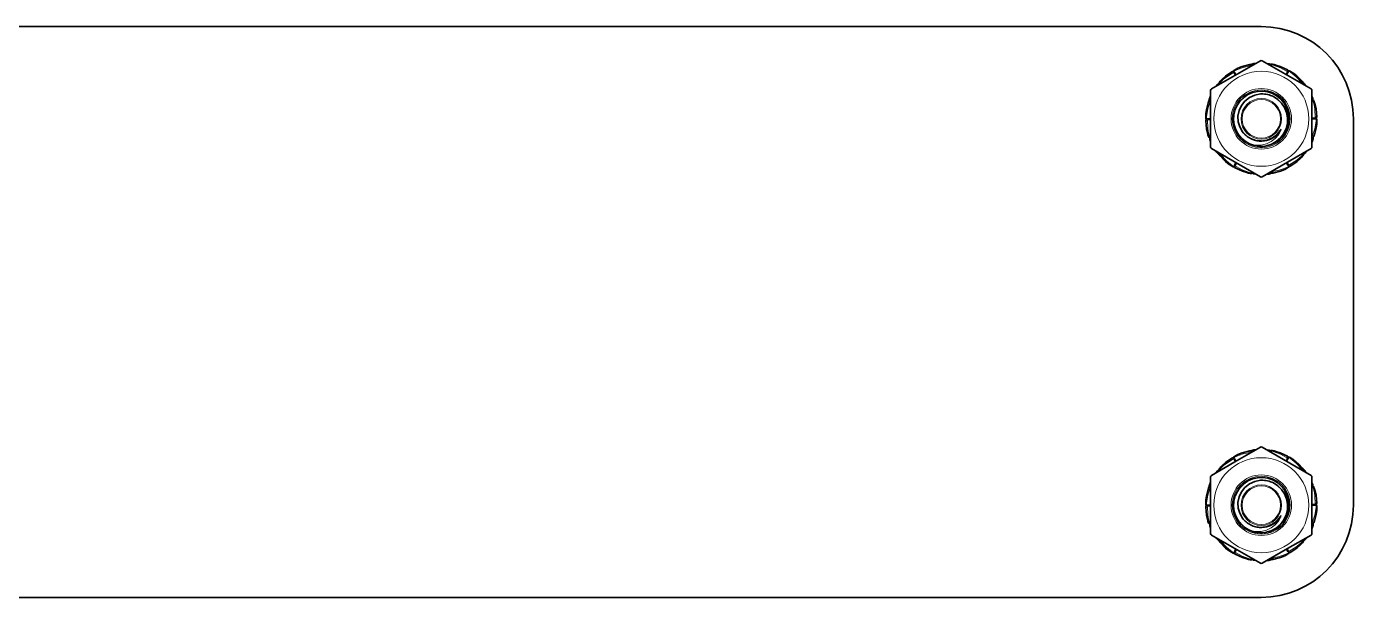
# Model space of a CAD drawing. Extents: x 218 to 1434, y 54 to 743.
# Drawn here: x 1362.4 to 1434.4, y 405 to 436 of the extents above; entities that cross this region are included whole.
import ezdxf

# ---------------------------------------------------------------- set-up
doc = ezdxf.new("R2010")
doc.units = 0

msp = doc.modelspace()

# ---------------------------------------------------------------- linework, layer by layer
at = {"color": 7, "lineweight": 35}
for p, q in [((1429.392, 435.97), (1145.023, 435.97)), ((1429.392, 435.97), (1145.023, 435.97)), ((1434.392, 430.97), (1434.392, 410.03)), ((1145.023, 405.03), (1429.392, 405.03))]:
    msp.add_line(p, q, dxfattribs=at)
at = {"color": 7, "lineweight": 35, "ltscale": 0.039872}
for p, q in [((1429.342, 434.116), (1427.961, 433.319)), ((1429.442, 427.823), (1430.823, 428.621))]:
    msp.add_line(p, q, dxfattribs=at)
at = {"color": 7, "lineweight": 35, "ltscale": 0.076499}
for p, q in [((1429.442, 434.116), (1432.092, 432.586)), ((1426.692, 429.353), (1429.342, 427.823)), ((1429.442, 413.177), (1432.092, 411.647)), ((1426.642, 411.56), (1426.642, 408.5)), ((1432.142, 408.5), (1432.142, 411.56)), ((1426.692, 408.414), (1429.342, 406.884))]:
    msp.add_line(p, q, dxfattribs=at)
at = {"color": 7, "lineweight": 13, "ltscale": 0.000100708}
for p, q in [((1427.797, 433.524), (1427.797, 433.52)), ((1430.987, 428.415), (1430.987, 428.419)), ((1427.797, 412.585), (1427.797, 412.581))]:
    msp.add_line(p, q, dxfattribs=at)
at = {"color": 7, "lineweight": 13, "ltscale": 0.00036748}
for p, q in [((1427.805, 433.508), (1427.797, 433.52)), ((1430.979, 428.432), (1430.987, 428.419)), ((1427.805, 412.568), (1427.797, 412.581)), ((1430.979, 407.492), (1430.987, 407.48))]:
    msp.add_line(p, q, dxfattribs=at)
at = {"color": 7, "lineweight": 13, "ltscale": 0.003215}
msp.add_line((1427.972, 433.326), (1427.908, 433.437), dxfattribs=at)
at = {"color": 7, "lineweight": 35, "ltscale": 0.000366414}
for p, q in [((1427.943, 433.479), (1427.936, 433.492)), ((1430.841, 433.479), (1430.848, 433.492)), ((1427.943, 428.46), (1427.936, 428.448)), ((1430.841, 428.46), (1430.848, 428.448))]:
    msp.add_line(p, q, dxfattribs=at)
at = {"color": 7, "lineweight": 35, "ltscale": 0.003676}
for p, q in [((1428.017, 433.352), (1427.943, 433.479)), ((1428.017, 428.588), (1427.943, 428.46)), ((1428.017, 412.412), (1427.943, 412.54)), ((1428.017, 407.648), (1427.943, 407.521))]:
    msp.add_line(p, q, dxfattribs=at)
at = {"color": 7, "lineweight": 35, "ltscale": 0.001178}
for p, q in [((1428.123, 433.711), (1428.08, 433.691)), ((1427.261, 433.112), (1427.229, 433.078)), ((1426.472, 430.195), (1426.485, 430.15)), ((1430.662, 428.228), (1430.704, 428.249)), ((1428.123, 412.772), (1428.08, 412.751)), ((1426.383, 410.302), (1426.38, 410.255)), ((1426.472, 409.256), (1426.485, 409.211)), ((1427.653, 407.56), (1427.692, 407.534)), ((1430.662, 407.289), (1430.704, 407.309))]:
    msp.add_line(p, q, dxfattribs=at)
at = {"color": 7, "lineweight": 13, "ltscale": 0.000101103}
for p, q in [((1428.767, 433.916), (1428.766, 433.912)), ((1430.017, 428.024), (1430.019, 428.027)), ((1430.017, 407.084), (1430.019, 407.088))]:
    msp.add_line(p, q, dxfattribs=at)
at = {"color": 7, "lineweight": 13, "ltscale": 0.000367354}
for p, q in [((1428.769, 433.898), (1428.766, 433.912)), ((1430.016, 428.042), (1430.019, 428.027)), ((1428.769, 412.958), (1428.766, 412.973)), ((1430.016, 407.102), (1430.019, 407.088))]:
    msp.add_line(p, q, dxfattribs=at)
at = {"color": 7, "lineweight": 35, "ltscale": 0.000306775}
for p, q in [((1429.102, 433.977), (1429.09, 433.975)), ((1429.682, 427.963), (1429.695, 427.964)), ((1429.102, 413.037), (1429.09, 413.036)), ((1429.682, 407.023), (1429.695, 407.025))]:
    msp.add_line(p, q, dxfattribs=at)
at = {"color": 7, "lineweight": 13, "ltscale": 0.000251432}
for p, q in [((1429.09, 433.975), (1429.1, 433.976)), ((1429.09, 413.036), (1429.1, 413.037)), ((1429.695, 407.025), (1429.685, 407.024))]:
    msp.add_line(p, q, dxfattribs=at)
at = {"color": 7, "lineweight": 35, "ltscale": 0.002871}
for p, q in [((1429.812, 433.952), (1429.699, 433.968)), ((1432.185, 432.097), (1432.142, 432.203)), ((1426.599, 429.842), (1426.643, 429.736)), ((1428.972, 427.987), (1429.086, 427.972)), ((1429.812, 413.013), (1429.699, 413.028)), ((1432.185, 411.158), (1432.142, 411.264)), ((1426.599, 408.903), (1426.643, 408.797)), ((1428.972, 407.048), (1429.086, 407.032))]:
    msp.add_line(p, q, dxfattribs=at)
at = {"color": 7, "lineweight": 13, "ltscale": 0.002596}
for p, q in [((1429.81, 433.949), (1429.707, 433.963)), ((1426.604, 429.842), (1426.642, 429.745)), ((1429.81, 413.009), (1429.707, 413.024)), ((1426.604, 408.902), (1426.642, 408.806)), ((1431.763, 408.179), (1431.828, 408.261))]:
    msp.add_line(p, q, dxfattribs=at)
at = {"color": 7, "lineweight": 13, "ltscale": 0.001722}
for p, q in [((1429.74, 433.944), (1429.808, 433.934)), ((1426.99, 432.758), (1427.033, 432.812)), ((1431.795, 429.181), (1431.752, 429.128)), ((1429.045, 427.995), (1428.977, 428.005)), ((1429.74, 413.005), (1429.808, 412.995)), ((1426.99, 411.819), (1427.033, 411.872)), ((1431.795, 408.242), (1431.752, 408.188)), ((1429.045, 407.056), (1428.977, 407.066))]:
    msp.add_line(p, q, dxfattribs=at)
at = {"color": 7, "lineweight": 13, "ltscale": 0.000651477}
for p, q in [((1429.808, 433.934), (1429.801, 433.909)), ((1429.808, 412.995), (1429.801, 412.97))]:
    msp.add_line(p, q, dxfattribs=at)
at = {"color": 7, "lineweight": 13, "ltscale": 0.000366427}
for p, q in [((1429.808, 433.934), (1429.81, 433.949)), ((1429.808, 412.995), (1429.81, 413.009))]:
    msp.add_line(p, q, dxfattribs=at)
at = {"color": 7, "lineweight": 13, "ltscale": 9.76592e-05}
for p, q in [((1429.812, 433.952), (1429.81, 433.949)), ((1428.972, 427.987), (1428.975, 427.991)), ((1429.812, 413.013), (1429.81, 413.009)), ((1428.972, 407.048), (1428.975, 407.051))]:
    msp.add_line(p, q, dxfattribs=at)
at = {"color": 7, "lineweight": 35, "ltscale": 0.001176}
for p, q in [((1430.182, 433.886), (1430.136, 433.897)), ((1430.182, 412.947), (1430.136, 412.958))]:
    msp.add_line(p, q, dxfattribs=at)
at = {"color": 7, "lineweight": 13, "ltscale": 0.003216}
for p, q in [((1430.722, 433.378), (1430.787, 433.489)), ((1427.972, 412.386), (1427.908, 412.498)), ((1430.722, 412.438), (1430.787, 412.55))]:
    msp.add_line(p, q, dxfattribs=at)
at = {"color": 7, "lineweight": 35, "ltscale": 0.003677}
for p, q in [((1430.767, 433.352), (1430.841, 433.479)), ((1426.642, 430.97), (1426.495, 430.97)), ((1430.767, 428.588), (1430.841, 428.46)), ((1426.642, 410.03), (1426.495, 410.03)), ((1430.767, 407.648), (1430.841, 407.521))]:
    msp.add_line(p, q, dxfattribs=at)
at = {"color": 7, "lineweight": 13, "ltscale": 0.000367962}
for p, q in [((1430.797, 433.613), (1430.804, 433.626)), ((1431.752, 429.128), (1431.763, 429.118)), ((1430.797, 412.674), (1430.804, 412.687))]:
    msp.add_line(p, q, dxfattribs=at)
at = {"color": 7, "lineweight": 13, "ltscale": 9.95716e-05}
msp.add_line((1430.807, 433.628), (1430.804, 433.626), dxfattribs=at)
at = {"color": 7, "lineweight": 35, "ltscale": 0.001177}
for p, q in [((1431.132, 433.44), (1431.093, 433.466)), ((1426.383, 431.241), (1426.38, 431.194)), ((1432.313, 431.744), (1432.3, 431.789)), ((1432.401, 430.698), (1432.405, 430.745)), ((1427.653, 428.499), (1427.692, 428.473)), ((1431.132, 412.501), (1431.093, 412.527)), ((1427.261, 412.172), (1427.229, 412.139)), ((1432.313, 410.805), (1432.3, 410.85)), ((1432.401, 409.759), (1432.405, 409.806))]:
    msp.add_line(p, q, dxfattribs=at)
at = {"color": 7, "lineweight": 35, "ltscale": 0.036627}
for p, q in [((1426.692, 432.586), (1427.961, 433.319)), ((1432.092, 429.353), (1430.823, 428.621)), ((1426.692, 411.647), (1427.961, 412.379)), ((1432.092, 408.414), (1430.823, 407.681))]:
    msp.add_line(p, q, dxfattribs=at)
at = {"color": 7, "lineweight": 35, "ltscale": 0.002839}
msp.add_line((1427.02, 432.825), (1426.95, 432.735), dxfattribs=at)
at = {"color": 7, "lineweight": 13, "ltscale": 0.002597}
for p, q in [((1427.021, 432.821), (1426.957, 432.739)), ((1431.763, 429.118), (1431.828, 429.2)), ((1427.021, 411.882), (1426.957, 411.8)), ((1432.181, 411.158), (1432.142, 411.255))]:
    msp.add_line(p, q, dxfattribs=at)
at = {"color": 7, "lineweight": 13, "ltscale": 0.000101445}
for p, q in [((1427.02, 432.825), (1427.021, 432.821)), ((1427.02, 411.885), (1427.021, 411.882))]:
    msp.add_line(p, q, dxfattribs=at)
at = {"color": 7, "lineweight": 13, "ltscale": 0.000367493}
for p, q in [((1427.033, 432.812), (1427.021, 432.821)), ((1427.033, 411.872), (1427.021, 411.882)), ((1431.752, 408.188), (1431.763, 408.179))]:
    msp.add_line(p, q, dxfattribs=at)
at = {"color": 7, "lineweight": 13, "ltscale": 0.000648996}
for p, q in [((1427.033, 432.812), (1427.051, 432.793)), ((1427.033, 411.872), (1427.051, 411.854))]:
    msp.add_line(p, q, dxfattribs=at)
at = {"color": 7, "lineweight": 13, "ltscale": 0.000368496}
for p, q in [((1431.616, 432.974), (1431.627, 432.983)), ((1431.616, 412.034), (1431.627, 412.044))]:
    msp.add_line(p, q, dxfattribs=at)
at = {"color": 7, "lineweight": 13, "ltscale": 9.9358e-05}
msp.add_line((1431.631, 432.984), (1431.627, 432.983), dxfattribs=at)
at = {"color": 7, "lineweight": 13, "ltscale": 0.000251525}
for p, q in [((1431.844, 432.734), (1431.85, 432.726)), ((1431.844, 411.795), (1431.85, 411.787)), ((1426.94, 408.266), (1426.935, 408.274))]:
    msp.add_line(p, q, dxfattribs=at)
at = {"color": 7, "lineweight": 35, "ltscale": 0.000306433}
msp.add_line((1431.851, 432.724), (1431.844, 432.734), dxfattribs=at)
at = {"color": 7, "lineweight": 13, "ltscale": 0.000102203}
for p, q in [((1426.528, 431.901), (1426.531, 431.898)), ((1427.977, 428.311), (1427.981, 428.313))]:
    msp.add_line(p, q, dxfattribs=at)
at = {"color": 7, "lineweight": 13, "ltscale": 0.000365766}
msp.add_line((1426.545, 431.894), (1426.531, 431.898), dxfattribs=at)
at = {"color": 7, "lineweight": 35, "ltscale": 0.000305987}
msp.add_line((1426.643, 432.222), (1426.638, 432.211), dxfattribs=at)
at = {"color": 7, "lineweight": 13, "ltscale": 0.000251303}
for p, q in [((1426.638, 432.211), (1426.642, 432.22)), ((1432.146, 429.729), (1432.142, 429.719)), ((1426.638, 411.271), (1426.642, 411.281)), ((1432.146, 408.789), (1432.142, 408.78))]:
    msp.add_line(p, q, dxfattribs=at)
at = {"color": 7, "lineweight": 35, "ltscale": 0.076498}
for p, q in [((1426.642, 432.5), (1426.642, 429.44)), ((1432.142, 429.44), (1432.142, 432.5))]:
    msp.add_line(p, q, dxfattribs=at)
at = {"color": 7, "lineweight": 13, "ltscale": 0.002598}
for p, q in [((1432.181, 432.098), (1432.142, 432.194)), ((1428.975, 427.991), (1429.078, 427.976)), ((1428.975, 407.051), (1429.078, 407.037))]:
    msp.add_line(p, q, dxfattribs=at)
at = {"color": 7, "lineweight": 13, "ltscale": 0.001723}
for p, q in [((1432.142, 432.156), (1432.167, 432.092)), ((1426.642, 429.783), (1426.617, 429.847)), ((1432.142, 411.217), (1432.167, 411.153)), ((1426.642, 408.844), (1426.617, 408.908))]:
    msp.add_line(p, q, dxfattribs=at)
at = {"color": 7, "lineweight": 13, "ltscale": 0.000650683}
for p, q in [((1432.167, 432.092), (1432.142, 432.085)), ((1426.617, 429.847), (1426.642, 429.854)), ((1432.167, 411.153), (1432.142, 411.146)), ((1426.617, 408.908), (1426.642, 408.915))]:
    msp.add_line(p, q, dxfattribs=at)
at = {"color": 7, "lineweight": 13, "ltscale": 0.000368354}
msp.add_line((1432.167, 432.092), (1432.181, 432.098), dxfattribs=at)
at = {"color": 7, "lineweight": 13, "ltscale": 9.89618e-05}
msp.add_line((1432.185, 432.097), (1432.181, 432.098), dxfattribs=at)
at = {"color": 7, "lineweight": 13, "ltscale": 9.8797e-05}
for p, q in [((1426.382, 430.866), (1426.386, 430.864)), ((1426.382, 409.926), (1426.386, 409.924))]:
    msp.add_line(p, q, dxfattribs=at)
at = {"color": 7, "lineweight": 13, "ltscale": 0.00036949}
for p, q in [((1426.401, 430.864), (1426.386, 430.864)), ((1426.401, 409.925), (1426.386, 409.924))]:
    msp.add_line(p, q, dxfattribs=at)
at = {"color": 7, "lineweight": 35, "ltscale": 0.000366211}
for p, q in [((1426.495, 430.97), (1426.48, 430.97)), ((1432.29, 430.97), (1432.304, 430.97)), ((1426.495, 410.03), (1426.48, 410.03)), ((1432.29, 410.03), (1432.304, 410.03))]:
    msp.add_line(p, q, dxfattribs=at)
at = {"color": 7, "lineweight": 13, "ltscale": 0.003214}
for p, q in [((1426.642, 430.918), (1426.513, 430.918)), ((1432.143, 431.022), (1432.271, 431.022)), ((1428.062, 428.562), (1427.998, 428.45)), ((1430.812, 428.614), (1430.877, 428.502)), ((1426.642, 409.978), (1426.513, 409.978)), ((1432.143, 410.082), (1432.271, 410.082)), ((1428.062, 407.622), (1427.998, 407.511)), ((1430.812, 407.674), (1430.877, 407.563))]:
    msp.add_line(p, q, dxfattribs=at)
at = {"color": 7, "lineweight": 13, "ltscale": 0.000498419}
msp.add_line((1427.915, 430.878), (1427.895, 430.877), dxfattribs=at)
at = {"color": 7, "lineweight": 35, "ltscale": 0.003674}
for p, q in [((1432.143, 430.97), (1432.29, 430.97)), ((1432.143, 410.03), (1432.29, 410.03))]:
    msp.add_line(p, q, dxfattribs=at)
at = {"color": 7, "lineweight": 13, "ltscale": 0.000366441}
for p, q in [((1432.384, 431.075), (1432.399, 431.076)), ((1432.384, 410.136), (1432.399, 410.136))]:
    msp.add_line(p, q, dxfattribs=at)
at = {"color": 7, "lineweight": 13, "ltscale": 0.000101448}
for p, q in [((1432.402, 431.074), (1432.399, 431.076)), ((1432.402, 410.134), (1432.399, 410.136))]:
    msp.add_line(p, q, dxfattribs=at)
at = {"color": 7, "lineweight": 13, "ltscale": 0.000101974}
msp.add_line((1426.599, 429.842), (1426.604, 429.842), dxfattribs=at)
at = {"color": 7, "lineweight": 13, "ltscale": 0.000365524}
msp.add_line((1426.617, 429.847), (1426.604, 429.842), dxfattribs=at)
at = {"color": 7, "lineweight": 13, "ltscale": 0.000146992}
for p, q in [((1428.367, 430.273), (1428.372, 430.277)), ((1428.367, 409.333), (1428.372, 409.337))]:
    msp.add_line(p, q, dxfattribs=at)
at = {"color": 7, "lineweight": 13, "ltscale": 0.00036867}
msp.add_line((1432.24, 430.046), (1432.254, 430.041), dxfattribs=at)
at = {"color": 7, "lineweight": 13, "ltscale": 0.000100224}
msp.add_line((1432.256, 430.038), (1432.254, 430.041), dxfattribs=at)
at = {"color": 7, "lineweight": 35, "ltscale": 0.000305816}
for p, q in [((1426.933, 429.215), (1426.94, 429.205)), ((1431.851, 411.785), (1431.844, 411.795)), ((1426.933, 408.276), (1426.94, 408.266))]:
    msp.add_line(p, q, dxfattribs=at)
at = {"color": 7, "lineweight": 13, "ltscale": 0.000250905}
msp.add_line((1426.94, 429.205), (1426.935, 429.213), dxfattribs=at)
at = {"color": 7, "lineweight": 35, "ltscale": 0.000105851}
for p, q in [((1428.879, 429.571), (1428.878, 429.567)), ((1428.879, 408.632), (1428.878, 408.628))]:
    msp.add_line(p, q, dxfattribs=at)
at = {"color": 7, "lineweight": 13, "ltscale": 0.000651152}
for p, q in [((1431.752, 429.128), (1431.733, 429.146)), ((1431.752, 408.188), (1431.733, 408.207))]:
    msp.add_line(p, q, dxfattribs=at)
at = {"color": 7, "lineweight": 13, "ltscale": 9.96651e-05}
msp.add_line((1431.765, 429.115), (1431.763, 429.118), dxfattribs=at)
at = {"color": 7, "lineweight": 35, "ltscale": 0.00284}
for p, q in [((1431.765, 429.115), (1431.835, 429.204)), ((1431.765, 408.175), (1431.835, 408.265))]:
    msp.add_line(p, q, dxfattribs=at)
at = {"color": 7, "lineweight": 35, "ltscale": 0.000305291}
for p, q in [((1432.141, 429.717), (1432.146, 429.729)), ((1426.643, 411.283), (1426.638, 411.271)), ((1432.141, 408.778), (1432.146, 408.789))]:
    msp.add_line(p, q, dxfattribs=at)
at = {"color": 7, "lineweight": 13, "ltscale": 0.000102359}
msp.add_line((1427.153, 428.955), (1427.157, 428.956), dxfattribs=at)
at = {"color": 7, "lineweight": 13, "ltscale": 0.000366227}
for p, q in [((1427.168, 428.966), (1427.157, 428.956)), ((1427.168, 408.027), (1427.157, 408.017))]:
    msp.add_line(p, q, dxfattribs=at)
at = {"color": 7, "lineweight": 13, "ltscale": 0.000366529}
for p, q in [((1427.988, 428.326), (1427.981, 428.313)), ((1427.988, 407.387), (1427.981, 407.374))]:
    msp.add_line(p, q, dxfattribs=at)
at = {"color": 7, "lineweight": 35, "ltscale": 0.001175}
for p, q in [((1431.523, 428.828), (1431.556, 428.861)), ((1431.523, 407.888), (1431.556, 407.922))]:
    msp.add_line(p, q, dxfattribs=at)
at = {"color": 7, "lineweight": 35, "ltscale": 0.001179}
for p, q in [((1428.603, 428.053), (1428.648, 428.042)), ((1428.603, 407.114), (1428.648, 407.103))]:
    msp.add_line(p, q, dxfattribs=at)
at = {"color": 7, "lineweight": 13, "ltscale": 0.000367601}
for p, q in [((1428.977, 428.005), (1428.975, 427.991)), ((1428.977, 407.066), (1428.975, 407.051))]:
    msp.add_line(p, q, dxfattribs=at)
at = {"color": 7, "lineweight": 13, "ltscale": 0.000649946}
for p, q in [((1428.977, 428.005), (1428.983, 428.03)), ((1428.977, 407.066), (1428.983, 407.091))]:
    msp.add_line(p, q, dxfattribs=at)
at = {"color": 7, "lineweight": 13, "ltscale": 0.000251507}
msp.add_line((1429.695, 427.964), (1429.685, 427.963), dxfattribs=at)
at = {"color": 7, "lineweight": 35, "ltscale": 0.000365754}
for p, q in [((1427.943, 412.54), (1427.936, 412.552)), ((1430.841, 412.54), (1430.848, 412.552)), ((1427.943, 407.521), (1427.936, 407.508)), ((1430.841, 407.521), (1430.848, 407.508))]:
    msp.add_line(p, q, dxfattribs=at)
at = {"color": 7, "lineweight": 35, "ltscale": 0.039873}
for p, q in [((1429.342, 413.177), (1427.961, 412.379)), ((1429.442, 406.884), (1430.823, 407.681))]:
    msp.add_line(p, q, dxfattribs=at)
at = {"color": 7, "lineweight": 13, "ltscale": 0.000100384}
for p, q in [((1428.767, 412.976), (1428.766, 412.973)), ((1431.765, 408.175), (1431.763, 408.179))]:
    msp.add_line(p, q, dxfattribs=at)
at = {"color": 7, "lineweight": 35, "ltscale": 0.003678}
msp.add_line((1430.767, 412.412), (1430.841, 412.54), dxfattribs=at)
at = {"color": 7, "lineweight": 13, "ltscale": 9.99655e-05}
msp.add_line((1430.807, 412.689), (1430.804, 412.687), dxfattribs=at)
at = {"color": 7, "lineweight": 35, "ltscale": 0.002838}
msp.add_line((1427.02, 411.885), (1426.95, 411.796), dxfattribs=at)
at = {"color": 7, "lineweight": 13, "ltscale": 9.95015e-05}
msp.add_line((1431.631, 412.045), (1431.627, 412.044), dxfattribs=at)
at = {"color": 7, "lineweight": 13, "ltscale": 0.000368639}
msp.add_line((1432.167, 411.153), (1432.181, 411.158), dxfattribs=at)
at = {"color": 7, "lineweight": 13, "ltscale": 9.90882e-05}
msp.add_line((1432.185, 411.158), (1432.181, 411.158), dxfattribs=at)
at = {"color": 7, "lineweight": 13, "ltscale": 0.000101629}
msp.add_line((1426.528, 410.962), (1426.531, 410.959), dxfattribs=at)
at = {"color": 7, "lineweight": 13, "ltscale": 0.000366002}
msp.add_line((1426.545, 410.954), (1426.531, 410.959), dxfattribs=at)
at = {"color": 7, "lineweight": 13, "ltscale": 0.000498372}
msp.add_line((1427.915, 409.939), (1427.895, 409.938), dxfattribs=at)
at = {"color": 7, "lineweight": 13, "ltscale": 0.000102097}
msp.add_line((1426.599, 408.903), (1426.604, 408.902), dxfattribs=at)
at = {"color": 7, "lineweight": 13, "ltscale": 0.000365811}
msp.add_line((1426.617, 408.908), (1426.604, 408.902), dxfattribs=at)
at = {"color": 7, "lineweight": 13, "ltscale": 0.000368904}
msp.add_line((1432.24, 409.106), (1432.254, 409.102), dxfattribs=at)
at = {"color": 7, "lineweight": 13, "ltscale": 9.96388e-05}
msp.add_line((1432.256, 409.099), (1432.254, 409.102), dxfattribs=at)
at = {"color": 7, "lineweight": 13, "ltscale": 0.000102498}
msp.add_line((1427.153, 408.016), (1427.157, 408.017), dxfattribs=at)
at = {"color": 7, "lineweight": 13, "ltscale": 0.000101471}
msp.add_line((1430.987, 407.476), (1430.987, 407.48), dxfattribs=at)
at = {"color": 7, "lineweight": 13, "ltscale": 0.000102586}
msp.add_line((1427.977, 407.372), (1427.981, 407.374), dxfattribs=at)
at = {"color": 7, "lineweight": 13}
for points in [[(1427.108, 432.863), (1427.202, 432.979), (1427.351, 433.117), (1427.525, 433.249), (1427.836, 433.451)], [(1427.229, 433.078), (1427.533, 433.331), (1427.805, 433.508)], [(1427.797, 433.52), (1427.548, 433.356), (1427.261, 433.112)], [(1427.893, 433.53), (1428.021, 433.607), (1428.209, 433.686), (1428.417, 433.75), (1428.778, 433.833)], [(1428.08, 433.691), (1428.453, 433.825), (1428.769, 433.898)], [(1428.766, 433.912), (1428.476, 433.843), (1428.123, 433.711)], [(1429.89, 433.895), (1430.037, 433.871), (1430.231, 433.811), (1430.432, 433.727), (1430.763, 433.558)], [(1430.136, 433.897), (1430.508, 433.76), (1430.797, 433.613)], [(1430.804, 433.626), (1430.537, 433.76), (1430.182, 433.886)], [(1430.86, 433.548), (1430.99, 433.475), (1431.153, 433.353), (1431.313, 433.205), (1431.565, 432.933)], [(1431.093, 433.466), (1431.395, 433.211), (1431.616, 432.974)], [(1431.627, 432.983), (1431.422, 433.2), (1431.132, 433.44)], [(1426.38, 431.194), (1426.45, 431.584), (1426.545, 431.894)], [(1426.531, 431.898), (1426.446, 431.613), (1426.383, 431.241)], [(1428.372, 430.277), (1428.236, 430.51), (1428.153, 430.769), (1428.128, 431.041), (1428.163, 431.316), (1428.257, 431.579), (1428.407, 431.817), (1428.607, 432.019), (1428.848, 432.174), (1429.118, 432.274), (1429.393, 432.313)], [(1430.048, 432.17), (1430.278, 432.025), (1430.476, 431.837), (1430.633, 431.613), (1430.745, 431.361), (1430.801, 431.118), (1430.814, 430.869), (1430.783, 430.62), (1430.709, 430.378), (1430.592, 430.151), (1430.437, 429.948), (1430.247, 429.774), (1430.028, 429.635), (1429.788, 429.535), (1429.613, 429.492), (1429.433, 429.47)], [(1432.174, 432.001), (1432.227, 431.862), (1432.273, 431.664), (1432.3, 431.447), (1432.319, 431.077)], [(1426.425, 430.951), (1426.423, 431.101), (1426.448, 431.303), (1426.496, 431.515), (1426.605, 431.87)], [(1432.3, 431.789), (1432.367, 431.399), (1432.384, 431.075)], [(1432.399, 431.076), (1432.381, 431.373), (1432.313, 431.744)], [(1426.386, 430.864), (1426.403, 430.566), (1426.472, 430.195)], [(1426.485, 430.15), (1426.417, 430.541), (1426.401, 430.864)], [(1426.611, 429.938), (1426.557, 430.077), (1426.512, 430.276), (1426.484, 430.492), (1426.466, 430.863)], [(1432.359, 430.988), (1432.361, 430.839), (1432.336, 430.637), (1432.288, 430.424), (1432.179, 430.069)], [(1432.405, 430.745), (1432.334, 430.355), (1432.24, 430.046)], [(1432.254, 430.041), (1432.339, 430.327), (1432.401, 430.698)], [(1430.448, 430.339), (1430.323, 430.108), (1430.15, 429.904), (1429.933, 429.737), (1429.675, 429.614), (1429.392, 429.546)], [(1430.452, 430.338), (1430.327, 430.106), (1430.153, 429.901), (1429.936, 429.734), (1429.677, 429.61), (1429.393, 429.542)], [(1430.071, 429.995), (1430.244, 430.141), (1430.43, 430.365), (1430.467, 430.407), (1430.47, 430.405), (1430.452, 430.338)], [(1431.677, 429.077), (1431.583, 428.961), (1431.433, 428.822), (1431.26, 428.69), (1430.948, 428.489)], [(1427.157, 428.956), (1427.362, 428.739), (1427.653, 428.499)], [(1427.692, 428.473), (1427.389, 428.729), (1427.168, 428.966)], [(1427.925, 428.391), (1427.794, 428.464), (1427.632, 428.587), (1427.472, 428.735), (1427.219, 429.006)], [(1427.981, 428.313), (1428.247, 428.179), (1428.603, 428.053)], [(1428.648, 428.042), (1428.276, 428.179), (1427.988, 428.326)], [(1428.895, 428.045), (1428.748, 428.068), (1428.553, 428.128), (1428.352, 428.213), (1428.022, 428.381)], [(1430.891, 428.409), (1430.763, 428.333), (1430.576, 428.254), (1430.368, 428.189), (1430.006, 428.106)], [(1431.556, 428.861), (1431.251, 428.608), (1430.979, 428.432)], [(1430.987, 428.419), (1431.236, 428.583), (1431.523, 428.828)], [(1430.704, 428.249), (1430.331, 428.115), (1430.016, 428.042)], [(1430.019, 428.027), (1430.309, 428.096), (1430.662, 428.228)], [(1427.108, 411.923), (1427.202, 412.039), (1427.351, 412.178), (1427.525, 412.31), (1427.836, 412.511)], [(1427.229, 412.139), (1427.533, 412.392), (1427.805, 412.568)], [(1427.797, 412.581), (1427.548, 412.417), (1427.261, 412.172)], [(1427.893, 412.591), (1428.021, 412.667), (1428.209, 412.746), (1428.417, 412.811), (1428.778, 412.894)], [(1428.08, 412.751), (1428.453, 412.885), (1428.769, 412.958)], [(1428.766, 412.973), (1428.476, 412.904), (1428.123, 412.772)], [(1429.89, 412.955), (1430.037, 412.932), (1430.231, 412.872), (1430.432, 412.788), (1430.763, 412.619)], [(1430.136, 412.958), (1430.508, 412.821), (1430.797, 412.674)], [(1430.804, 412.687), (1430.537, 412.821), (1430.182, 412.947)], [(1430.86, 412.609), (1430.99, 412.536), (1431.153, 412.413), (1431.313, 412.265), (1431.565, 411.994)], [(1431.093, 412.527), (1431.395, 412.271), (1431.616, 412.034)], [(1431.627, 412.044), (1431.422, 412.261), (1431.132, 412.501)], [(1428.372, 409.337), (1428.236, 409.571), (1428.153, 409.829), (1428.128, 410.102), (1428.163, 410.377), (1428.257, 410.64), (1428.407, 410.877), (1428.607, 411.08), (1428.848, 411.234), (1429.118, 411.334), (1429.393, 411.373)], [(1430.048, 411.231), (1430.278, 411.086), (1430.476, 410.898), (1430.633, 410.674), (1430.745, 410.422), (1430.801, 410.179), (1430.814, 409.93), (1430.783, 409.681), (1430.709, 409.438), (1430.592, 409.212), (1430.437, 409.009), (1430.247, 408.834), (1430.028, 408.695), (1429.788, 408.596), (1429.613, 408.553), (1429.433, 408.531)], [(1432.174, 411.062), (1432.227, 410.923), (1432.273, 410.724), (1432.3, 410.508), (1432.319, 410.138)], [(1426.38, 410.255), (1426.45, 410.645), (1426.545, 410.954)], [(1426.531, 410.959), (1426.446, 410.673), (1426.383, 410.302)], [(1426.425, 410.012), (1426.423, 410.161), (1426.448, 410.363), (1426.496, 410.576), (1426.605, 410.931)], [(1432.3, 410.85), (1432.367, 410.459), (1432.384, 410.136)], [(1432.399, 410.136), (1432.381, 410.434), (1432.313, 410.805)], [(1426.386, 409.924), (1426.403, 409.627), (1426.472, 409.256)], [(1426.485, 409.211), (1426.417, 409.601), (1426.401, 409.925)], [(1426.611, 408.999), (1426.557, 409.138), (1426.512, 409.336), (1426.484, 409.553), (1426.466, 409.923)], [(1432.359, 410.049), (1432.361, 409.899), (1432.336, 409.697), (1432.288, 409.485), (1432.179, 409.13)], [(1432.405, 409.806), (1432.334, 409.416), (1432.24, 409.106)], [(1432.254, 409.102), (1432.339, 409.387), (1432.401, 409.759)], [(1430.448, 409.4), (1430.323, 409.169), (1430.15, 408.965), (1429.933, 408.798), (1429.675, 408.675), (1429.392, 408.607)], [(1430.452, 409.398), (1430.327, 409.167), (1430.153, 408.962), (1429.936, 408.795), (1429.677, 408.671), (1429.393, 408.602)], [(1430.071, 409.056), (1430.244, 409.201), (1430.43, 409.426), (1430.467, 409.468), (1430.47, 409.466), (1430.452, 409.398)], [(1427.157, 408.017), (1427.362, 407.8), (1427.653, 407.56)], [(1427.692, 407.534), (1427.389, 407.79), (1427.168, 408.027)], [(1427.925, 407.452), (1427.794, 407.525), (1427.632, 407.647), (1427.472, 407.795), (1427.219, 408.067)], [(1428.895, 407.105), (1428.748, 407.129), (1428.553, 407.189), (1428.352, 407.273), (1428.022, 407.442)], [(1430.891, 407.47), (1430.763, 407.393), (1430.576, 407.314), (1430.368, 407.25), (1430.006, 407.167)], [(1431.677, 408.137), (1431.583, 408.021), (1431.433, 407.883), (1431.26, 407.751), (1430.948, 407.549)], [(1431.556, 407.922), (1431.251, 407.669), (1430.979, 407.492)], [(1430.987, 407.48), (1431.236, 407.644), (1431.523, 407.888)], [(1427.981, 407.374), (1428.247, 407.24), (1428.603, 407.114)], [(1428.648, 407.103), (1428.276, 407.24), (1427.988, 407.387)], [(1430.704, 407.309), (1430.331, 407.175), (1430.016, 407.102)], [(1430.019, 407.088), (1430.309, 407.157), (1430.662, 407.289)]]:
    msp.add_lwpolyline(points, dxfattribs=at)
at = {"color": 7, "lineweight": 35}
for points in [[(1427.797, 433.524), (1427.442, 433.276), (1427.261, 433.112)], [(1428.767, 433.916), (1428.348, 433.804), (1428.123, 433.711)], [(1430.807, 433.628), (1430.415, 433.812), (1430.182, 433.886)], [(1431.631, 432.984), (1431.325, 433.291), (1431.132, 433.44)], [(1426.528, 431.901), (1426.415, 431.483), (1426.383, 431.241)], [(1428.367, 430.273), (1428.221, 430.529), (1428.138, 430.815), (1428.125, 431.115), (1428.184, 431.413), (1428.312, 431.691), (1428.503, 431.933), (1428.749, 432.126), (1429.035, 432.256), (1429.347, 432.316), (1429.393, 432.318)], [(1430.05, 432.176), (1430.29, 432.023), (1430.495, 431.823), (1430.656, 431.584), (1430.765, 431.314), (1430.817, 431.026), (1430.809, 430.731), (1430.739, 430.441), (1430.611, 430.171), (1430.429, 429.931), (1430.2, 429.732), (1429.933, 429.583), (1429.607, 429.485)], [(1432.402, 431.074), (1432.365, 431.506), (1432.313, 431.744)], [(1426.382, 430.866), (1426.419, 430.434), (1426.472, 430.195)], [(1432.256, 430.038), (1432.369, 430.456), (1432.401, 430.698)], [(1427.153, 428.955), (1427.459, 428.648), (1427.653, 428.499)], [(1427.977, 428.311), (1428.37, 428.127), (1428.603, 428.053)], [(1430.987, 428.415), (1431.343, 428.663), (1431.523, 428.828)], [(1430.017, 428.024), (1430.436, 428.135), (1430.662, 428.228)], [(1427.797, 412.585), (1427.442, 412.337), (1427.261, 412.172)], [(1428.767, 412.976), (1428.348, 412.865), (1428.123, 412.772)], [(1430.807, 412.689), (1430.415, 412.873), (1430.182, 412.947)], [(1431.631, 412.045), (1431.325, 412.352), (1431.132, 412.501)], [(1428.367, 409.333), (1428.221, 409.589), (1428.138, 409.875), (1428.125, 410.176), (1428.184, 410.474), (1428.312, 410.752), (1428.503, 410.994), (1428.749, 411.186), (1429.035, 411.317), (1429.347, 411.377), (1429.393, 411.379)], [(1430.05, 411.236), (1430.29, 411.084), (1430.495, 410.884), (1430.656, 410.644), (1430.765, 410.375), (1430.817, 410.086), (1430.809, 409.791), (1430.739, 409.502), (1430.611, 409.232), (1430.429, 408.992), (1430.2, 408.792), (1429.933, 408.643), (1429.607, 408.546)], [(1426.528, 410.962), (1426.415, 410.544), (1426.383, 410.302)], [(1432.402, 410.134), (1432.365, 410.566), (1432.313, 410.805)], [(1426.382, 409.926), (1426.419, 409.494), (1426.472, 409.256)], [(1432.256, 409.099), (1432.369, 409.517), (1432.401, 409.759)], [(1427.153, 408.016), (1427.459, 407.709), (1427.653, 407.56)], [(1430.987, 407.476), (1431.343, 407.724), (1431.523, 407.888)], [(1427.977, 407.372), (1428.37, 407.188), (1428.603, 407.114)], [(1430.017, 407.084), (1430.436, 407.196), (1430.662, 407.289)]]:
    msp.add_lwpolyline(points, dxfattribs=at)
at = {"color": 7, "lineweight": 13}
for centre, radius in [((1429.392, 430.97), 2.575), ((1429.392, 430.97), 1.641), ((1429.392, 430.97), 1.571), ((1429.392, 430.97), 1.099), ((1429.392, 430.97), 1.043), ((1429.392, 410.03), 2.575), ((1429.392, 410.03), 1.641), ((1429.392, 410.03), 1.571), ((1429.392, 410.03), 1.099), ((1429.392, 410.03), 1.043)]:
    msp.add_circle(centre, radius, dxfattribs=at)
at = {"color": 7, "lineweight": 35}
for centre, radius, start, end in [((1429.392, 430.97), 5, 360, 90), ((1429.392, 434.03), 0.1, 60, 120), ((1427.851, 433.44), 0.1, 31.50389, 122.47464), ((1427.943, 433.535), 0.0643, 126.69188, 178.92616), ((1428.55, 432.697), 1.099, 115.29343, 126.06192), ((1428.788, 433.817), 0.101, 19.85132, 102.20334), ((1428.907, 433.876), 0.0643, 106.69186, 158.92595), ((1429.191, 432.881), 1.099, 95.29342, 106.06192), ((1429.799, 433.852), 0.101, 0.33474, 82.18854), ((1429.931, 433.866), 0.0643, 86.69184, 138.92571), ((1429.857, 432.835), 1.099, 75.29342, 86.06192), ((1430.761, 433.539), 0.1, 331.50389, 62.47464), ((1430.889, 433.508), 0.0643, 66.69182, 118.92548), ((1430.467, 432.563), 1.099, 55.29342, 66.06192), ((1427.099, 432.763), 0.101, 60.33478, 142.18854), ((1427.153, 432.884), 0.0643, 146.6919, 198.92635), ((1428.01, 432.305), 1.099, 135.29343, 146.06192), ((1431.556, 432.916), 0.101, 319.85133, 42.20334), ((1431.667, 432.843), 0.0643, 46.6918, 98.9253), ((1430.947, 432.1), 1.099, 35.29342, 46.06192), ((1426.625, 431.87), 0.101, 79.85132, 162.20333), ((1426.633, 432.003), 0.0643, 166.69191, 218.92647), ((1427.636, 431.752), 1.099, 155.29342, 166.06192), ((1426.742, 432.5), 0.1, 120, 180.00001), ((1429.392, 430.97), 1.5, 278.21654, 255.83133), ((1429.442, 430.959), 1.36, 63.43533, 92.07921), ((1432.042, 432.5), 0.1, 0, 60), ((1432.091, 432.059), 0.101, 300.33475, 22.18854), ((1432.17, 431.952), 0.0643, 26.69179, 78.92519), ((1431.24, 431.5), 1.099, 15.29342, 26.06192), ((1427.475, 431.104), 1.099, 175.29342, 186.06192), ((1426.446, 430.997), 0.0643, 186.69191, 238.92652), ((1426.483, 430.87), 0.1, 91.50389, 182.47464), ((1432.302, 431.069), 0.1, 271.50389, 2.47464), ((1432.338, 430.943), 0.0643, 6.69179, 58.92514), ((1431.31, 430.836), 1.099, 355.29342, 6.06192), ((1427.544, 430.44), 1.099, 195.29342, 206.06192), ((1426.615, 429.988), 0.0643, 206.69191, 258.92649), ((1426.693, 429.881), 0.101, 120.33476, 202.18853), ((1429.375, 431.018), 1.253, 216.49782, 243.14972), ((1429.366, 431.003), 1.235, 243.16684, 271.19454), ((1429.365, 431.005), 1.238, 271.26229, 304.98067), ((1432.16, 430.069), 0.101, 259.85133, 342.20334), ((1431.148, 430.188), 1.099, 335.29342, 346.06192), ((1432.151, 429.937), 0.0643, 346.69179, 38.92519), ((1426.742, 429.44), 0.1, 180.00001, 240), ((1427.837, 429.84), 1.099, 215.29343, 226.06192), ((1427.118, 429.097), 0.0643, 226.69191, 278.92636), ((1427.228, 429.023), 0.101, 139.85132, 222.20334), ((1429.156, 430.139), 0.637, 244.0224, 258.10885), ((1429.392, 430.97), 1.5, 255.83133, 278.21527), ((1430.775, 429.634), 1.099, 315.29342, 326.06192), ((1431.685, 429.177), 0.101, 240.33477, 322.18854), ((1431.632, 429.055), 0.0643, 326.6918, 18.92531), ((1432.042, 429.44), 0.1, 300, 360), ((1428.317, 429.376), 1.099, 235.29342, 246.06192), ((1427.896, 428.432), 0.0643, 246.69188, 298.92618), ((1428.024, 428.4), 0.1, 151.50388, 242.47464), ((1430.235, 429.242), 1.099, 295.29342, 306.06192), ((1430.933, 428.5), 0.1, 211.50389, 302.47464), ((1430.842, 428.405), 0.0643, 306.69182, 358.9255), ((1428.927, 429.104), 1.099, 255.29342, 266.06192), ((1428.854, 428.073), 0.0643, 266.69186, 318.92596), ((1428.986, 428.088), 0.101, 180.33476, 262.18854), ((1429.392, 427.91), 0.1, 240, 300), ((1429.593, 429.058), 1.099, 275.29342, 286.06192), ((1429.877, 428.064), 0.0643, 286.69184, 338.92572), ((1429.996, 428.122), 0.101, 199.85133, 282.20334), ((1429.392, 413.09), 0.1, 60, 120), ((1427.851, 412.5), 0.1, 31.50389, 122.47464), ((1427.943, 412.595), 0.0643, 126.69188, 178.92616), ((1428.55, 411.758), 1.099, 115.29343, 126.06192), ((1428.788, 412.878), 0.101, 19.85132, 102.20334), ((1428.907, 412.936), 0.0643, 106.69186, 158.92595), ((1429.191, 411.942), 1.099, 95.29342, 106.06192), ((1429.799, 412.912), 0.101, 0.33474, 82.18854), ((1429.931, 412.927), 0.0643, 86.69184, 138.92571), ((1429.857, 411.896), 1.099, 75.29342, 86.06192), ((1430.761, 412.6), 0.1, 331.50389, 62.47464), ((1430.889, 412.568), 0.0643, 66.69182, 118.92548), ((1430.467, 411.624), 1.099, 55.29342, 66.06192), ((1427.099, 411.823), 0.101, 60.33478, 142.18854), ((1427.153, 411.945), 0.0643, 146.6919, 198.92635), ((1428.01, 411.366), 1.099, 135.29343, 146.06192), ((1431.556, 411.977), 0.101, 319.85133, 42.20334), ((1431.667, 411.903), 0.0643, 46.6918, 98.9253), ((1430.947, 411.16), 1.099, 35.29342, 46.06192), ((1426.625, 410.931), 0.101, 79.85132, 162.20333), ((1426.633, 411.064), 0.0643, 166.69191, 218.92647), ((1427.636, 410.812), 1.099, 155.29342, 166.06192), ((1426.742, 411.56), 0.1, 120, 180.00001), ((1429.392, 410.03), 1.5, 278.21654, 255.83133), ((1429.442, 410.02), 1.36, 63.43533, 92.07921), ((1432.042, 411.56), 0.1, 0, 60), ((1432.091, 411.119), 0.101, 300.33475, 22.18854), ((1432.17, 411.013), 0.0643, 26.69179, 78.92519), ((1431.24, 410.56), 1.099, 15.29342, 26.06192), ((1427.475, 410.164), 1.099, 175.29342, 186.06192), ((1426.446, 410.057), 0.0643, 186.69191, 238.92652), ((1426.483, 409.931), 0.1, 91.50389, 182.47464), ((1429.392, 410.03), 5, 270, 0), ((1432.302, 410.13), 0.1, 271.50389, 2.47464), ((1432.338, 410.003), 0.0643, 6.69179, 58.92514), ((1431.31, 409.896), 1.099, 355.29342, 6.06192), ((1427.544, 409.5), 1.099, 195.29342, 206.06192), ((1426.615, 409.048), 0.0643, 206.69191, 258.92649), ((1426.693, 408.941), 0.101, 120.33476, 202.18853), ((1429.375, 410.079), 1.253, 216.49782, 243.14972), ((1429.366, 410.063), 1.235, 243.16684, 271.19454), ((1429.365, 410.066), 1.238, 271.26229, 304.98067), ((1432.16, 409.13), 0.101, 259.85133, 342.20334), ((1431.148, 409.248), 1.099, 335.29342, 346.06192), ((1432.151, 408.997), 0.0643, 346.69179, 38.92519), ((1426.742, 408.5), 0.1, 180.00001, 240), ((1427.837, 408.9), 1.099, 215.29343, 226.06192), ((1427.228, 408.084), 0.101, 139.85132, 222.20334), ((1429.156, 409.2), 0.637, 244.0224, 258.10885), ((1429.392, 410.03), 1.5, 255.83133, 278.21527), ((1431.685, 408.237), 0.101, 240.33477, 322.18854), ((1432.042, 408.5), 0.1, 300, 360), ((1427.118, 408.157), 0.0643, 226.69191, 278.92636), ((1428.317, 408.437), 1.099, 235.29342, 246.06192), ((1427.896, 407.492), 0.0643, 246.69188, 298.92618), ((1428.024, 407.461), 0.1, 151.50388, 242.47464), ((1430.933, 407.56), 0.1, 211.50389, 302.47464), ((1430.842, 407.465), 0.0643, 306.69182, 358.9255), ((1430.775, 408.695), 1.099, 315.29342, 326.06192), ((1431.632, 408.116), 0.0643, 326.6918, 18.92531), ((1428.927, 408.165), 1.099, 255.29342, 266.06192), ((1428.854, 407.134), 0.0643, 266.69186, 318.92596), ((1428.986, 407.148), 0.101, 180.33476, 262.18854), ((1429.392, 406.97), 0.1, 240, 300), ((1429.593, 408.119), 1.099, 275.29342, 286.06192), ((1429.877, 407.124), 0.0643, 286.69184, 338.92572), ((1429.996, 407.183), 0.101, 199.85133, 282.20334), ((1430.235, 408.303), 1.099, 295.29342, 306.06192)]:
    msp.add_arc(centre, radius, start, end, dxfattribs=at)
at = {"color": 7, "lineweight": 13}
for centre, radius, start, end in [((1427.854, 433.438), 0.0988, 32.94565, 124.62139), ((1427.861, 433.426), 0.0987, 32.92211, 124.38809), ((1428.104, 433.636), 0.326, 203.22679, 214.65509), ((1427.866, 433.408), 0.0517, 34.84226, 124.59469), ((1427.931, 433.549), 0.0463, 114.45087, 206.92707), ((1428.79, 433.814), 0.1, 21.7282, 104.08656), ((1428.792, 433.798), 0.102, 30.2607, 103.37746), ((1429.094, 433.916), 0.326, 183.22679, 194.65509), ((1428.79, 433.778), 0.0566, 47.54528, 101.89364), ((1428.901, 433.893), 0.0463, 94.45087, 186.92708), ((1429.11, 432.979), 0.943, 97.06142, 105.41631), ((1429.796, 433.832), 0.102, 12.62744, 83.25587), ((1429.799, 433.848), 0.1, 2.27451, 84.05466), ((1429.931, 433.884), 0.0463, 74.45087, 166.92706), ((1431.058, 433.418), 0.326, 143.2268, 154.65509), ((1430.74, 433.511), 0.0517, 334.84226, 64.59469), ((1430.754, 433.524), 0.0987, 332.92211, 64.38808), ((1430.761, 433.536), 0.0988, 332.94565, 64.6214), ((1430.895, 433.524), 0.0463, 54.45087, 146.92707), ((1427.103, 432.762), 0.1, 62.27455, 144.05466), ((1427.115, 432.751), 0.102, 72.62753, 143.25585), ((1427.137, 432.893), 0.0463, 134.45088, 226.92707), ((1431.795, 432.701), 0.326, 123.22679, 134.65509), ((1431.523, 432.895), 0.0566, 347.5453, 41.89364), ((1431.542, 432.903), 0.102, 330.2607, 43.37746), ((1431.555, 432.913), 0.1, 321.7282, 44.08657), ((1431.678, 432.856), 0.0463, 34.45087, 126.92707), ((1430.991, 432.219), 0.943, 37.06147, 45.41626), ((1426.628, 431.871), 0.1, 81.7282, 164.08657), ((1426.643, 431.865), 0.102, 90.2607, 163.37746), ((1426.692, 432.185), 0.326, 243.2268, 254.65509), ((1426.615, 432.006), 0.0463, 154.45088, 246.92707), ((1427.511, 431.73), 0.943, 157.06147, 165.41635), ((1426.659, 431.852), 0.0566, 107.5453, 161.89364), ((1429.392, 430.97), 1.49, 289.60265, 249.83063), ((1429.442, 430.959), 1.355, 63.41325, 92.05629), ((1432.089, 432.056), 0.1, 302.27452, 24.05466), ((1432.073, 432.052), 0.102, 312.62747, 23.25587), ((1432.186, 431.961), 0.0463, 14.45087, 106.92707), ((1426.428, 430.994), 0.0463, 174.45087, 266.92707), ((1426.485, 430.872), 0.0988, 92.94564, 184.6214), ((1426.5, 430.872), 0.0987, 92.92211, 184.38809), ((1426.439, 431.188), 0.326, 263.22679, 274.65509), ((1426.518, 430.867), 0.0517, 94.84226, 184.59469), ((1432.267, 431.073), 0.0517, 274.84226, 4.59469), ((1432.285, 431.068), 0.0987, 272.9221, 4.38808), ((1432.299, 431.068), 0.0988, 272.94565, 4.62139), ((1432.345, 430.752), 0.326, 83.22679, 94.65509), ((1432.356, 430.945), 0.0463, 354.45087, 86.92707), ((1426.599, 429.979), 0.0463, 194.45087, 286.92707), ((1426.696, 429.883), 0.1, 122.27452, 204.05465), ((1426.711, 429.888), 0.102, 132.62749, 203.25586), ((1429.375, 431.018), 1.247, 216.4709, 243.12814), ((1429.392, 430.97), 1.229, 226.2212, 329.13413), ((1429.366, 431.003), 1.23, 243.14627, 271.17951), ((1429.365, 431.005), 1.232, 271.24778, 304.97918), ((1432.125, 430.087), 0.0566, 287.5453, 341.89364), ((1432.142, 430.075), 0.102, 270.2607, 343.37746), ((1432.157, 430.069), 0.1, 261.7282, 344.08657), ((1431.274, 430.21), 0.943, 337.06147, 345.41626), ((1432.093, 429.755), 0.326, 63.22679, 74.65509), ((1432.169, 429.933), 0.0463, 334.45087, 66.92707), ((1427.793, 429.72), 0.943, 217.06146, 225.41635), ((1427.106, 429.083), 0.0463, 214.45087, 306.92707), ((1427.23, 429.026), 0.1, 141.7282, 224.08657), ((1427.243, 429.036), 0.102, 150.26069, 223.37746), ((1427.261, 429.044), 0.0566, 167.54529, 221.89364), ((1429.205, 430.979), 1.445, 256.94603, 277.44493), ((1429.205, 430.979), 1.45, 256.94618, 277.46111), ((1431.682, 429.178), 0.1, 242.27455, 324.05465), ((1431.67, 429.189), 0.102, 252.62751, 323.25586), ((1431.647, 429.046), 0.0463, 314.45088, 46.92707), ((1426.99, 429.238), 0.326, 303.22679, 314.65509), ((1427.889, 428.415), 0.0463, 234.45088, 326.92707), ((1428.024, 428.403), 0.0988, 152.94565, 244.6214), ((1428.031, 428.416), 0.0987, 152.9221, 244.38808), ((1427.727, 428.521), 0.326, 323.22679, 334.65509), ((1428.044, 428.429), 0.0517, 154.84226, 244.59469), ((1430.923, 428.514), 0.0987, 212.92211, 304.38808), ((1430.931, 428.501), 0.0988, 212.94564, 304.62139), ((1430.853, 428.391), 0.0463, 294.45087, 26.92707), ((1430.919, 428.532), 0.0517, 214.84227, 304.59469), ((1430.68, 428.303), 0.326, 23.22679, 34.65509), ((1428.854, 428.055), 0.0463, 254.45087, 346.92707), ((1428.985, 428.091), 0.1, 182.27453, 264.05465), ((1428.989, 428.107), 0.102, 192.62748, 263.25586), ((1429.675, 428.96), 0.943, 277.06142, 285.41631), ((1429.883, 428.047), 0.0463, 274.45088, 6.92707), ((1429.994, 428.125), 0.1, 201.72819, 284.08657), ((1429.992, 428.141), 0.102, 210.2607, 283.37746), ((1429.994, 428.161), 0.0566, 227.54528, 281.89364), ((1429.69, 428.023), 0.326, 3.22679, 14.65509), ((1427.854, 412.499), 0.0988, 32.94565, 124.62139), ((1427.861, 412.486), 0.0987, 32.92211, 124.38809), ((1428.104, 412.697), 0.326, 203.22679, 214.65509), ((1427.866, 412.468), 0.0517, 34.84226, 124.59469), ((1427.931, 412.609), 0.0463, 114.45087, 206.92707), ((1428.79, 412.875), 0.1, 21.7282, 104.08656), ((1428.792, 412.859), 0.102, 30.2607, 103.37746), ((1429.094, 412.977), 0.326, 183.22679, 194.65509), ((1428.79, 412.839), 0.0566, 47.54528, 101.89364), ((1428.901, 412.953), 0.0463, 94.45087, 186.92708), ((1429.11, 412.04), 0.943, 97.06142, 105.41631), ((1429.796, 412.893), 0.102, 12.62744, 83.25587), ((1429.799, 412.909), 0.1, 2.27451, 84.05466), ((1429.931, 412.945), 0.0463, 74.45087, 166.92706), ((1431.058, 412.479), 0.326, 143.2268, 154.65509), ((1430.74, 412.571), 0.0517, 334.84226, 64.59469), ((1430.754, 412.584), 0.0987, 332.92211, 64.38808), ((1430.761, 412.597), 0.0988, 332.94565, 64.6214), ((1430.895, 412.585), 0.0463, 54.45087, 146.92707), ((1427.103, 411.822), 0.1, 62.27455, 144.05466), ((1427.115, 411.811), 0.102, 72.62753, 143.25585), ((1427.137, 411.954), 0.0463, 134.45088, 226.92707), ((1431.795, 411.762), 0.326, 123.22679, 134.65509), ((1431.523, 411.956), 0.0566, 347.5453, 41.89364), ((1431.542, 411.964), 0.102, 330.2607, 43.37746), ((1431.555, 411.974), 0.1, 321.7282, 44.08657), ((1431.678, 411.917), 0.0463, 34.45087, 126.92707), ((1430.991, 411.28), 0.943, 37.06147, 45.41626), ((1426.628, 410.931), 0.1, 81.7282, 164.08657), ((1426.643, 410.925), 0.102, 90.2607, 163.37746), ((1426.615, 411.067), 0.0463, 154.45088, 246.92707), ((1427.511, 410.79), 0.943, 157.06147, 165.41635), ((1429.392, 410.03), 1.49, 289.60265, 249.83063), ((1429.442, 410.02), 1.355, 63.41325, 92.05629), ((1432.089, 411.117), 0.1, 302.27452, 24.05466), ((1432.073, 411.112), 0.102, 312.62747, 23.25587), ((1432.186, 411.021), 0.0463, 14.45087, 106.92707), ((1426.692, 411.245), 0.326, 243.2268, 254.65509), ((1426.659, 410.913), 0.0566, 107.5453, 161.89364), ((1426.428, 410.055), 0.0463, 174.45087, 266.92707), ((1426.485, 409.932), 0.0988, 92.94564, 184.6214), ((1426.5, 409.932), 0.0987, 92.92211, 184.38809), ((1426.439, 410.248), 0.326, 263.22679, 274.65509), ((1426.518, 409.927), 0.0517, 94.84226, 184.59469), ((1432.267, 410.133), 0.0517, 274.84226, 4.59469), ((1432.285, 410.128), 0.0987, 272.9221, 4.38808), ((1432.299, 410.128), 0.0988, 272.94565, 4.62139), ((1432.345, 409.812), 0.326, 83.22679, 94.65509), ((1432.356, 410.006), 0.0463, 354.45087, 86.92707), ((1426.599, 409.039), 0.0463, 194.45087, 286.92707), ((1426.696, 408.944), 0.1, 122.27452, 204.05465), ((1426.711, 408.948), 0.102, 132.62749, 203.25586), ((1429.375, 410.079), 1.247, 216.4709, 243.12814), ((1429.392, 410.03), 1.229, 226.2212, 329.13413), ((1429.366, 410.063), 1.23, 243.14627, 271.17951), ((1429.365, 410.066), 1.232, 271.24778, 304.97918), ((1432.125, 409.148), 0.0566, 287.5453, 341.89364), ((1432.142, 409.135), 0.102, 270.2607, 343.37746), ((1432.157, 409.129), 0.1, 261.7282, 344.08657), ((1431.274, 409.27), 0.943, 337.06147, 345.41626), ((1432.093, 408.815), 0.326, 63.22679, 74.65509), ((1432.169, 408.994), 0.0463, 334.45087, 66.92707), ((1427.793, 408.781), 0.943, 217.06146, 225.41635), ((1427.23, 408.087), 0.1, 141.7282, 224.08657), ((1427.243, 408.097), 0.102, 150.26069, 223.37746), ((1429.205, 410.04), 1.445, 256.94603, 277.44493), ((1429.205, 410.04), 1.45, 256.94618, 277.46111), ((1431.682, 408.238), 0.1, 242.27455, 324.05465), ((1431.67, 408.249), 0.102, 252.62751, 323.25586), ((1431.647, 408.107), 0.0463, 314.45088, 46.92707), ((1427.106, 408.144), 0.0463, 214.45087, 306.92707), ((1426.99, 408.299), 0.326, 303.22679, 314.65509), ((1427.261, 408.105), 0.0566, 167.54529, 221.89364), ((1427.889, 407.476), 0.0463, 234.45088, 326.92707), ((1428.024, 407.464), 0.0988, 152.94565, 244.6214), ((1428.031, 407.476), 0.0987, 152.9221, 244.38808), ((1427.727, 407.582), 0.326, 323.22679, 334.65509), ((1428.044, 407.489), 0.0517, 154.84226, 244.59469), ((1430.923, 407.574), 0.0987, 212.92211, 304.38808), ((1430.931, 407.562), 0.0988, 212.94564, 304.62139), ((1430.853, 407.451), 0.0463, 294.45087, 26.92707), ((1430.919, 407.592), 0.0517, 214.84227, 304.59469), ((1430.68, 407.364), 0.326, 23.22679, 34.65509), ((1428.854, 407.116), 0.0463, 254.45087, 346.92707), ((1428.985, 407.152), 0.1, 182.27453, 264.05465), ((1428.989, 407.168), 0.102, 192.62748, 263.25586), ((1429.675, 408.021), 0.943, 277.06142, 285.41631), ((1429.883, 407.107), 0.0463, 274.45088, 6.92707), ((1429.994, 407.186), 0.1, 201.72819, 284.08657), ((1429.992, 407.202), 0.102, 210.2607, 283.37746), ((1429.994, 407.222), 0.0566, 227.54528, 281.89364), ((1429.69, 407.084), 0.326, 3.22679, 14.65509)]:
    msp.add_arc(centre, radius, start, end, dxfattribs=at)
for centre, major_axis, start_param, end_param in [((1427.9, 433.454), (0.0433, 0.025), 4.671362, 6.283192), ((1430.798, 433.504), (0.0433, -0.025), 4.671362, 6.283192), ((1426.495, 430.92), (0, -0.05), 1.529769, 3.141599), ((1432.29, 431.02), (0, -0.05), 4.671362, 6.283192), ((1427.987, 428.435), (0.0433, -0.025), 1.529769, 3.141599), ((1430.884, 428.485), (0.0433, 0.025), 1.529769, 3.141599), ((1427.9, 412.515), (0.0433, 0.025), 4.671362, 6.283192), ((1430.798, 412.565), (0.0433, -0.025), 4.671362, 6.283192), ((1426.495, 409.98), (0, -0.05), 1.529769, 3.141599), ((1432.29, 410.08), (0, -0.05), 4.671362, 6.283192), ((1427.987, 407.496), (0.0433, -0.025), 1.529769, 3.141599), ((1430.884, 407.546), (0.0433, 0.025), 1.529769, 3.141599)]:
    msp.add_ellipse(centre, major_axis=major_axis, ratio=0.371175, start_param=start_param, end_param=end_param, dxfattribs=at)

doc.saveas('drawing.dxf')
